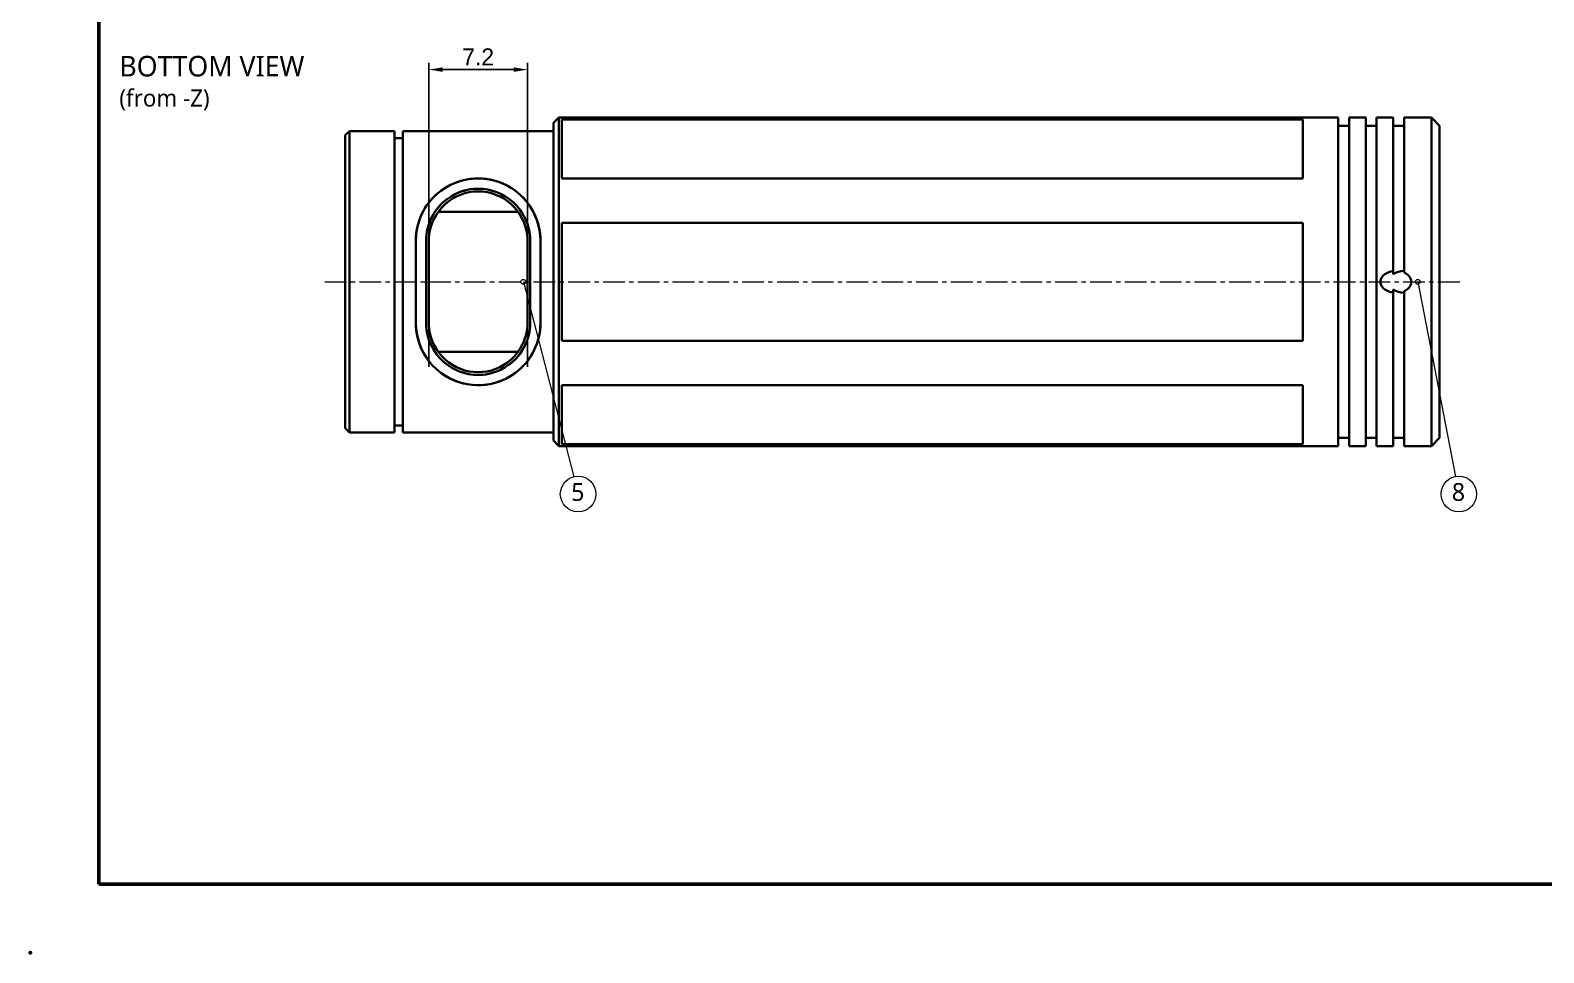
# Model space of a CAD drawing. Header units: millimetres. Extents: x 0 to 420, y 0 to 297.
# Drawn here: x 0 to 221, y 0 to 134.7 of the extents above; entities that cross this region are included whole.
import ezdxf

# ---------------------------------------------------------------- set-up
doc = ezdxf.new("R2010")
doc.units = ezdxf.units.MM
doc.linetypes.add('CENTER', pattern=[5.08, 3.175, -0.635, 0.635, -0.635])
for name, color, linetype, lineweight in [('BORDER', 7, 'Continuous', 50), ('CENTER', 1, 'CENTER', 13), ('DIM', 5, 'Continuous', 13), ('TEXT', 7, 'Continuous', 18), ('VISIBLE', 7, 'Continuous', 35)]:
    doc.layers.add(name, color=color, linetype=linetype, lineweight=lineweight)
doc.styles.add('OpenSans', font='OpenSans-Regular.ttf')
doc.dimstyles.new('FK', dxfattribs={"dimtxt": 2.5, "dimasz": 2, "dimexe": 1, "dimexo": 0.8, "dimgap": 0.6, "dimtad": 1, "dimdec": 3, "dimlfac": 0.5, "dimdsep": 46, "dimcen": 2.5, "dimclrd": 5, "dimclre": 5, "dimclrt": 7, "dimazin": 3, "dimtfac": 1, "dimtmove": 0, "dimatfit": 3})

msp = doc.modelspace()

# ---------------------------------------------------------------- linework, layer by layer
at = {"layer": 'BORDER'}
msp.add_lwpolyline([(10, 10), (410, 10), (410, 287), (10, 287)], close=True, dxfattribs=at)
msp.add_point((0, 0), dxfattribs=at)
at = {"layer": 'CENTER'}
msp.add_line((43, 98), (208.8, 98), dxfattribs=at)
at = {"layer": 'DIM'}
for p, q in [((72, 98), (79.3503, 69.5175)), ((202.6, 98), (208.1059, 69.5526))]:
    msp.add_line(p, q, dxfattribs=at)
for centre, radius in [((72, 98), 0.35), ((202.6, 98), 0.35), ((80, 67), 2.6), ((208.6, 67), 2.6)]:
    msp.add_circle(centre, radius, dxfattribs=at)
at = {"layer": 'VISIBLE'}
for points in [[(76.4, 121.2), (77.2, 122)], [(77.2, 122), (77.2, 121.3983), (77.2, 119.6233), (77.2, 116.764), (77.2, 112.9638), (77.2, 108.4132), (77.2, 103.3405), (77.2, 98), (77.2, 92.6595), (77.2, 87.5868), (77.2, 83.0362), (77.2, 79.236), (77.2, 76.3767), (77.2, 74.6017), (77.2, 74)], [(77.2, 122), (191, 122)], [(77.6, 121.7071), (77.6, 121.4785), (77.6, 121.1853), (77.6, 120.8283), (77.6, 120.4085), (77.6, 119.927), (77.6, 119.3852), (77.6, 118.7846), (77.6, 118.1268), (77.6, 117.4136), (77.6, 116.647), (77.6, 115.8292), (77.6, 114.9622), (77.6, 114.0486), (77.6, 113.0908)], [(77.6, 121.7071), (185.8, 121.7071)], [(185.8, 121.7071), (185.8, 121.4785), (185.8, 121.1853), (185.8, 120.8283), (185.8, 120.4085), (185.8, 119.927), (185.8, 119.3852), (185.8, 118.7846), (185.8, 118.1268), (185.8, 117.4136), (185.8, 116.647), (185.8, 115.8292), (185.8, 114.9622), (185.8, 114.0486), (185.8, 113.0908)], [(191, 122), (191, 121.3983), (191, 119.6233), (191, 116.764), (191, 112.9638), (191, 108.4132), (191, 103.3405), (191, 98), (191, 92.6595), (191, 87.5868), (191, 83.0362), (191, 79.236), (191, 76.3767), (191, 74.6017), (191, 74)], [(192.6, 122), (192.6, 121.3983), (192.6, 119.6233), (192.6, 116.764), (192.6, 112.9638), (192.6, 108.4132), (192.6, 103.3405), (192.6, 98), (192.6, 92.6595), (192.6, 87.5868), (192.6, 83.0362), (192.6, 79.236), (192.6, 76.3767), (192.6, 74.6017), (192.6, 74)], [(192.6, 122), (195, 122)], [(195, 122), (195, 121.3983), (195, 119.6233), (195, 116.764), (195, 112.9638), (195, 108.4132), (195, 103.3405), (195, 98), (195, 92.6595), (195, 87.5868), (195, 83.0362), (195, 79.236), (195, 76.3767), (195, 74.6017), (195, 74)], [(196.6, 122), (196.6, 121.3983), (196.6, 119.6233), (196.6, 116.764), (196.6, 112.9638), (196.6, 108.4132), (196.6, 103.3405), (196.6, 98), (196.6, 92.6595), (196.6, 87.5868), (196.6, 83.0362), (196.6, 79.236), (196.6, 76.3767), (196.6, 74.6017), (196.6, 74)], [(196.6, 122), (199, 122)], [(199, 122), (199, 121.8614), (199, 121.4471), (199, 120.762), (199, 119.814), (199, 118.6139), (199, 117.1758), (199, 115.5161), (199, 113.6541), (199, 111.6113), (199, 109.4112), (199, 107.0793), (199, 104.6426), (199, 102.1291), (199, 99.5679)], [(200.6, 122), (200.6, 121.8599), (200.6, 121.4412), (200.6, 120.7488), (200.6, 119.7907), (200.6, 118.5782), (200.6, 117.1255), (200.6, 115.4494), (200.6, 113.5696), (200.6, 111.508), (200.6, 109.2886), (200.6, 106.9375), (200.6, 104.482), (200.6, 101.9508), (200.6, 99.3735)], [(200.6, 122), (204.6, 122)], [(204.6, 122), (204.6, 121.3983), (204.6, 119.6233), (204.6, 116.764), (204.6, 112.9638), (204.6, 108.4132), (204.6, 103.3405), (204.6, 98), (204.6, 92.6595), (204.6, 87.5868), (204.6, 83.0362), (204.6, 79.236), (204.6, 76.3767), (204.6, 74.6017), (204.6, 74)], [(205.8, 120.8), (204.6, 122)], [(46, 119.4), (46.6, 120)], [(46, 119.4), (46, 118.8635), (46, 117.2807), (46, 114.7312), (46, 111.3427), (46, 107.2851), (46, 102.7619), (46, 98), (46, 93.2381), (46, 88.7149), (46, 84.6573), (46, 81.2688), (46, 78.7193), (46, 77.1365), (46, 76.6)], [(46.6, 120), (46.6, 119.4484), (46.6, 117.8213), (46.6, 115.2003), (46.6, 111.7168), (46.6, 107.5454), (46.6, 102.8955), (46.6, 98), (46.6, 93.1045), (46.6, 88.4546), (46.6, 84.2832), (46.6, 80.7997), (46.6, 78.1787), (46.6, 76.5516), (46.6, 76)], [(46.6, 120), (53.2, 120)], [(53.2, 120), (53.2, 119.4484), (53.2, 117.8213), (53.2, 115.2003), (53.2, 111.7168), (53.2, 107.5454), (53.2, 102.8955), (53.2, 98), (53.2, 93.1045), (53.2, 88.4546), (53.2, 84.2832), (53.2, 80.7997), (53.2, 78.1787), (53.2, 76.5516), (53.2, 76)], [(54.4, 120), (54.4, 119.4484), (54.4, 117.8213), (54.4, 115.2003), (54.4, 111.7168), (54.4, 107.5454), (54.4, 102.8955), (54.4, 98), (54.4, 93.1045), (54.4, 88.4546), (54.4, 84.2832), (54.4, 80.7997), (54.4, 78.1787), (54.4, 76.5516), (54.4, 76)], [(54.4, 120), (76.4, 120)], [(76.4, 121.2), (76.4, 120.6183), (76.4, 118.9025), (76.4, 116.1385), (76.4, 112.465), (76.4, 108.0661), (76.4, 103.1625), (76.4, 98), (76.4, 92.8375), (76.4, 87.9339), (76.4, 83.535), (76.4, 79.8615), (76.4, 77.0975), (76.4, 75.3817), (76.4, 74.8)], [(191, 120.8), (192.6, 120.8)], [(195, 120.8), (196.6, 120.8)], [(199, 120.8), (200.6, 120.8)], [(205.8, 120.8), (205.8, 120.2284), (205.8, 118.5421), (205.8, 115.8258), (205.8, 112.2156), (205.8, 107.8925), (205.8, 103.0735), (205.8, 98), (205.8, 92.9265), (205.8, 88.1074), (205.8, 83.7844), (205.8, 80.1742), (205.8, 77.4579), (205.8, 75.7716), (205.8, 75.2)], [(53.2, 118.9799), (54.4, 118.9799)], [(74.5, 104), (74.4837, 104.5449), (74.4358, 105.0787), (74.3584, 105.5992), (74.2533, 106.1044), (74.1229, 106.5925), (73.9694, 107.0619), (73.7947, 107.5127), (73.6005, 107.9449), (73.3884, 108.3584), (73.1598, 108.7535), (72.9159, 109.1305), (72.6577, 109.4896), (72.3862, 109.8312), (72.1022, 110.1556), (71.4989, 110.7538), (70.8519, 111.2861), (70.1641, 111.7533), (69.439, 112.1545), (68.6796, 112.4885), (67.8886, 112.7531), (67.0719, 112.9451), (66.2363, 113.0615), (65.391, 113.1), (64.5464, 113.0599), (63.712, 112.9421), (62.8958, 112.7487), (62.1063, 112.483), (61.3486, 112.1484), (60.6251, 111.7466), (59.939, 111.2792), (59.2935, 110.7469), (58.6917, 110.1489), (58.4083, 109.8246), (58.1375, 109.4832), (57.88, 109.1243), (57.6367, 108.7477), (57.4086, 108.3529), (57.1971, 107.9398), (57.0034, 107.5081), (56.8291, 107.0578), (56.676, 106.5889), (56.546, 106.1014), (56.4412, 105.5969), (56.364, 105.0771), (56.3163, 104.5441), (56.3, 104)], [(64.2574, 113.028), (63.7527, 112.9497), (63.2559, 112.8438), (62.7687, 112.7113), (62.2923, 112.5529), (61.8283, 112.3697), (61.377, 112.1624), (60.9388, 111.9314), (60.5142, 111.6772)], [(72.3777, 109.8414), (71.9953, 110.2699), (71.592, 110.6686), (71.1687, 111.0379), (70.726, 111.3786), (70.2649, 111.6904), (69.786, 111.9733), (69.2901, 112.2266), (68.7777, 112.4499), (68.2494, 112.6424), (67.7065, 112.8029), (67.151, 112.93), (66.585, 113.0225), (66.0119, 113.0794), (65.4348, 113.0999), (64.8575, 113.0838), (64.2837, 113.0313)], [(77.6, 113.0908), (185.8, 113.0908)], [(73, 104), (72.9868, 104.4472), (72.9481, 104.8867), (72.8851, 105.3166), (72.7992, 105.7353), (72.6921, 106.1412), (72.5654, 106.5331), (72.4207, 106.9103), (72.2592, 107.2728), (71.8909, 107.9533), (71.4692, 108.5744), (71.0009, 109.1371), (70.4916, 109.6423), (69.9456, 110.0908), (69.3661, 110.4831), (68.7569, 110.8184), (68.1216, 111.096), (67.4636, 111.3145), (66.7873, 111.4723), (66.0986, 111.5678), (65.4035, 111.6), (64.7081, 111.5684), (64.0191, 111.4735), (63.3426, 111.3162), (62.684, 111.0981), (62.048, 110.8209), (61.4382, 110.4857), (60.8581, 110.0936), (60.3115, 109.6451), (59.8016, 109.1398), (59.3328, 108.577), (58.9106, 107.9557), (58.5418, 107.275), (58.3801, 106.9122), (58.2352, 106.5348), (58.1083, 106.1428), (58.0011, 105.7365), (57.9151, 105.3175), (57.852, 104.8873), (57.8132, 104.4476), (57.8, 104)], [(72.6, 104), (72.5875, 104.4244), (72.5508, 104.8401), (72.4914, 105.2461), (72.4104, 105.6415), (72.3092, 106.0255), (72.1892, 106.3973), (72.0515, 106.7563), (71.8976, 107.1019), (71.5459, 107.7507), (71.1446, 108.3405), (70.7, 108.8734), (70.216, 109.3522), (69.6972, 109.777), (69.1477, 110.1478), (68.5709, 110.4642), (67.9698, 110.7258), (67.3471, 110.9317), (66.7074, 111.0803), (66.0565, 111.17), (65.4, 111.2), (64.7435, 111.17), (64.0926, 111.0803), (63.4529, 110.9317), (62.8302, 110.7258), (62.2291, 110.4642), (61.6524, 110.1478), (61.1029, 109.7771), (60.5841, 109.3523), (60.1, 108.8734), (59.6555, 108.3405), (59.2541, 107.7507), (58.9024, 107.1019), (58.7485, 106.7563), (58.6108, 106.3973), (58.4908, 106.0255), (58.3896, 105.6415), (58.3086, 105.2461), (58.2492, 104.8401), (58.2125, 104.4244), (58.2, 104)], [(59.4051, 110.8462), (58.947, 110.4163)], [(59.5304, 110.954), (59.5234, 110.9481)], [(59.7947, 111.1687), (59.5305, 110.9541)], [(65.7073, 111.5938), (65.2269, 111.598), (64.7473, 111.5719), (64.2709, 111.5157), (63.8, 111.4297), (63.3365, 111.3145), (62.8823, 111.1709), (62.439, 110.9995), (62.0078, 110.801)], [(70.2593, 109.8435), (69.8429, 110.1661), (69.4075, 110.4576), (68.9545, 110.7175), (68.4854, 110.9455), (68.0014, 111.1409), (67.5036, 111.3031), (66.9941, 111.4309), (66.4759, 111.5235)], [(57.8711, 109.1113), (57.5879, 108.6671)], [(58.3715, 109.7802), (57.9546, 109.2323)], [(58.9211, 110.3902), (58.447, 109.8708)], [(59.1289, 108.2934), (58.9451, 108.0118)], [(60.8758, 110.1067), (60.4244, 109.7448), (59.9977, 109.3456), (59.5976, 108.9084), (59.2266, 108.4328)], [(71.5114, 108.5178), (71.0812, 109.0481), (70.6145, 109.5289)], [(73.6824, 107.7698), (73.4054, 108.3272), (73.0991, 108.8512), (72.7663, 109.343), (72.4094, 109.8033)], [(56.7251, 106.7489), (56.5467, 106.1047), (56.4129, 105.4289), (56.329, 104.7257), (56.3, 104)], [(58.5315, 107.2533), (58.3724, 106.8935), (58.2297, 106.5192), (58.1047, 106.1303), (57.9988, 105.7271), (57.9139, 105.311), (57.8515, 104.8833), (57.8131, 104.4458), (57.8, 104)], [(58.6642, 106.5435), (58.5094, 106.0881)], [(58.7695, 107.7143), (58.7695, 107.7143)], [(59.3949, 107.9722), (59.3449, 107.8957)], [(59.5779, 108.236), (71.2221, 108.236)], [(71.5158, 107.7996), (71.4051, 107.9722)], [(71.8469, 108.0246), (71.8469, 108.0246)], [(73, 104), (72.9842, 104.4905), (72.9377, 104.9708), (72.8626, 105.4386), (72.7607, 105.892), (72.6344, 106.3289), (72.4857, 106.7482), (72.3165, 107.1499), (72.1285, 107.5338)], [(72.4072, 105.655), (72.2842, 106.109), (72.1358, 106.5435)], [(73.6924, 107.7479), (73.6824, 107.7698)], [(73.7121, 107.704), (73.7023, 107.7259)], [(73.8914, 107.272), (73.7121, 107.7039)], [(74.0168, 106.9259), (73.9128, 107.2159)], [(74.0186, 106.9207), (74.0168, 106.9259)], [(74.0203, 106.9155), (74.0186, 106.9207)], [(74.0221, 106.9102), (74.0203, 106.9154)], [(74.0239, 106.905), (74.0221, 106.9102)], [(74.0256, 106.8998), (74.0239, 106.905)], [(74.0274, 106.8945), (74.0256, 106.8997)], [(74.0309, 106.8841), (74.0291, 106.8893)], [(74.0326, 106.8788), (74.0309, 106.884)], [(74.0344, 106.8736), (74.0326, 106.8788)], [(74.0361, 106.8683), (74.0344, 106.8736)], [(74.5, 104), (74.4682, 104.7599), (74.3764, 105.4948), (74.2303, 106.1992), (74.0361, 106.8683)], [(77.6, 106.6163), (77.6, 105.4299), (77.6, 104.2231), (77.6, 102.9991), (77.6, 101.7614), (77.6, 100.5134), (77.6, 99.2584), (77.6, 98), (77.6, 96.7416), (77.6, 95.4866), (77.6, 94.2386), (77.6, 93.0009), (77.6, 91.7769), (77.6, 90.5701), (77.6, 89.3837)], [(77.6, 106.6163), (185.8, 106.6163)], [(185.8, 106.6163), (185.8, 105.4299), (185.8, 104.2231), (185.8, 102.9991), (185.8, 101.7614), (185.8, 100.5134), (185.8, 99.2584), (185.8, 98), (185.8, 96.7416), (185.8, 95.4866), (185.8, 94.2386), (185.8, 93.0009), (185.8, 91.7769), (185.8, 90.5701), (185.8, 89.3837)], [(56.3, 104), (56.3, 103.1603), (56.3, 102.3126), (56.3, 101.4582), (56.3, 100.5983), (56.3, 99.7345), (56.3, 98.8679), (56.3, 98), (56.3, 97.1321), (56.3, 96.2655), (56.3, 95.4017), (56.3, 94.5418), (56.3, 93.6874), (56.3, 92.8397), (56.3, 92)], [(57.8, 104), (57.8, 103.1603), (57.8, 102.3126), (57.8, 101.4582), (57.8, 100.5983), (57.8, 99.7345), (57.8, 98.8679), (57.8, 98), (57.8, 97.1321), (57.8, 96.2655), (57.8, 95.4017), (57.8, 94.5418), (57.8, 93.6874), (57.8, 92.8397), (57.8, 92)], [(58.2112, 104.4021), (58.2, 104)], [(58.2, 104), (58.2, 103.1603), (58.2, 102.3126), (58.2, 101.4582), (58.2, 100.5983), (58.2, 99.7345), (58.2, 98.8679), (58.2, 98), (58.2, 97.1321), (58.2, 96.2655), (58.2, 95.4017), (58.2, 94.5418), (58.2, 93.6874), (58.2, 92.8397), (58.2, 92)], [(72.6, 104), (72.5835, 104.4871)], [(72.6, 104), (72.6, 103.1603), (72.6, 102.3126), (72.6, 101.4582), (72.6, 100.5983), (72.6, 99.7345), (72.6, 98.8679), (72.6, 98), (72.6, 97.1321), (72.6, 96.2655), (72.6, 95.4017), (72.6, 94.5418), (72.6, 93.6874), (72.6, 92.8397), (72.6, 92)], [(73, 104), (73, 103.1603), (73, 102.3126), (73, 101.4582), (73, 100.5983), (73, 99.7345), (73, 98.8679), (73, 98), (73, 97.1321), (73, 96.2655), (73, 95.4017), (73, 94.5418), (73, 93.6874), (73, 92.8397), (73, 92)], [(74.5, 104), (74.5, 103.1603), (74.5, 102.3126), (74.5, 101.4582), (74.5, 100.5983), (74.5, 99.7345), (74.5, 98.8679), (74.5, 98), (74.5, 97.1321), (74.5, 96.2655), (74.5, 95.4017), (74.5, 94.5418), (74.5, 93.6874), (74.5, 92.8397), (74.5, 92)], [(199, 99.5679), (198.6892, 99.5075), (198.3861, 99.4152), (198.0919, 99.2879), (197.8124, 99.1215), (197.558, 98.9118), (197.3442, 98.6546), (197.2591, 98.5067), (197.1934, 98.3462), (197.1516, 98.1759), (197.1373, 98)], [(200.6, 99.5995), (200.1823, 99.5649), (199.7713, 99.4751), (199.3729, 99.3263), (199, 99.1119)], [(199, 99.1119), (199, 99.1603), (199, 99.2065), (199, 99.2506), (199, 99.2923), (199, 99.3316), (199, 99.3685), (199, 99.4029), (199, 99.4346), (199, 99.4637), (199, 99.4902), (199, 99.5138), (199, 99.5347), (199, 99.5527), (199, 99.5679)], [(197.1373, 98), (197.1517, 97.8239), (197.1935, 97.6533), (197.2593, 97.4928), (197.3447, 97.3446), (197.5593, 97.0869), (197.8135, 96.8777), (198.0915, 96.7123), (198.3844, 96.5854), (198.6887, 96.4926), (199, 96.4321)], [(200.6, 96.6265), (200.7965, 96.7226), (200.9843, 96.8385), (201.1604, 96.9759), (201.3204, 97.1364), (201.4586, 97.3212), (201.5674, 97.5298), (201.6381, 97.7588), (201.6627, 97.9999), (201.6381, 98.2411), (201.5675, 98.47), (201.4587, 98.6787), (201.3204, 98.8635), (201.1604, 99.0241), (200.9843, 99.1615), (200.7965, 99.2774), (200.6, 99.3735)], [(199, 96.4321), (199, 96.4473), (199, 96.4653), (199, 96.4862), (199, 96.5098), (199, 96.5363), (199, 96.5654), (199, 96.5971), (199, 96.6315), (199, 96.6684), (199, 96.7077), (199, 96.7494), (199, 96.7935), (199, 96.8397), (199, 96.8881)], [(199, 96.4321), (199, 96.4647), (199, 96.4972), (199, 96.5298), (199, 96.5624), (199, 96.5949), (199, 96.6275), (199, 96.6601), (199, 96.6926), (199, 96.7252), (199, 96.7578), (199, 96.7904), (199, 96.823), (199, 96.8556), (199, 96.8881)], [(199, 96.8881), (199.3731, 96.6736), (199.7705, 96.5251), (200.1821, 96.4351), (200.6, 96.4005)], [(199, 96.4321), (199, 93.8709), (199, 91.3574), (199, 88.9207), (199, 86.5888), (199, 84.3887), (199, 82.3459), (199, 80.4839), (199, 78.8242), (199, 77.3861), (199, 76.186), (199, 75.238), (199, 74.5529), (199, 74.1386), (199, 74)], [(200.6, 96.6265), (200.6, 94.0492), (200.6, 91.518), (200.6, 89.0625), (200.6, 86.7114), (200.6, 84.492), (200.6, 82.4304), (200.6, 80.5506), (200.6, 78.8745), (200.6, 77.4218), (200.6, 76.2093), (200.6, 75.2512), (200.6, 74.5588), (200.6, 74.1401), (200.6, 74)], [(56.3, 92), (56.3163, 91.4551), (56.3642, 90.9213), (56.4416, 90.4008), (56.5467, 89.8956), (56.6771, 89.4075), (56.8306, 88.9381), (57.0053, 88.4873), (57.1995, 88.0551), (57.4116, 87.6416), (57.6402, 87.2465), (57.8841, 86.8695), (58.1423, 86.5104), (58.4138, 86.1688), (58.6978, 85.8444), (59.3011, 85.2462), (59.9481, 84.7139), (60.6359, 84.2467), (61.361, 83.8455), (62.1204, 83.5115), (62.9114, 83.2469), (63.7281, 83.0549), (64.5637, 82.9385), (65.409, 82.9), (66.2536, 82.9401), (67.088, 83.0579), (67.9042, 83.2513), (68.6937, 83.517), (69.4514, 83.8516), (70.1749, 84.2534), (70.861, 84.7208), (71.5065, 85.2531), (72.1083, 85.8511), (72.3917, 86.1754), (72.6625, 86.5168), (72.92, 86.8756), (73.1633, 87.2523), (73.3914, 87.6471), (73.6029, 88.0602), (73.7966, 88.4919), (73.9709, 88.9422), (74.124, 89.4111), (74.254, 89.8986), (74.3588, 90.4031), (74.436, 90.9229), (74.4837, 91.4559), (74.5, 92)], [(56.3, 92), (56.3319, 91.239), (56.424, 90.5031), (56.5705, 89.7978), (56.7651, 89.1279)], [(57.8, 92), (57.8132, 91.5527), (57.8519, 91.1133), (57.9149, 90.6834), (58.0008, 90.2647), (58.1079, 89.8587), (58.2346, 89.4669), (58.3793, 89.0897), (58.5408, 88.7272), (58.9091, 88.0467), (59.3308, 87.4256), (59.7991, 86.8629), (60.3084, 86.3577), (60.8544, 85.9092), (61.4339, 85.5169), (62.0431, 85.1816), (62.6784, 84.904), (63.3364, 84.6855), (64.0127, 84.5277), (64.7014, 84.4322), (65.3965, 84.4), (66.0919, 84.4316), (66.7809, 84.5265), (67.4574, 84.6838), (68.116, 84.9019), (68.752, 85.1791), (69.3618, 85.5143), (69.9419, 85.9064), (70.4885, 86.3549), (70.9984, 86.8602), (71.4672, 87.423), (71.8894, 88.0443), (72.2582, 88.725), (72.4199, 89.0878), (72.5648, 89.4652), (72.6917, 89.8572), (72.7989, 90.2635), (72.8849, 90.6825), (72.948, 91.1127), (72.9868, 91.5524), (73, 92)], [(57.8, 92), (57.8158, 91.5095), (57.8623, 91.0292), (57.9374, 90.5614), (58.0393, 90.108), (58.1656, 89.6711), (58.3143, 89.2518), (58.4835, 88.8501), (58.6715, 88.4662)], [(58.2, 92), (58.2165, 91.5129)], [(58.2, 92), (58.2125, 91.5756), (58.2492, 91.1599), (58.3086, 90.7539), (58.3896, 90.3585), (58.4908, 89.9745), (58.6108, 89.6027), (58.7485, 89.2437), (58.9024, 88.8981), (59.2541, 88.2493), (59.6554, 87.6595), (60.1, 87.1266), (60.584, 86.6478), (61.1028, 86.223), (61.6523, 85.8522), (62.2291, 85.5358), (62.8302, 85.2742), (63.4529, 85.0683), (64.0926, 84.9197), (64.7435, 84.83), (65.4, 84.8), (66.0565, 84.83), (66.7074, 84.9197), (67.3471, 85.0683), (67.9698, 85.2742), (68.5709, 85.5358), (69.1476, 85.8522), (69.6971, 86.2229), (70.2159, 86.6477), (70.7, 87.1266), (71.1445, 87.6595), (71.5459, 88.2493), (71.8976, 88.8981), (72.0515, 89.2437), (72.1892, 89.6027), (72.3092, 89.9745), (72.4104, 90.3585), (72.4914, 90.7539), (72.5508, 91.1599), (72.5875, 91.5756), (72.6, 92)], [(72.2685, 88.7467), (72.4276, 89.1065), (72.5703, 89.4808), (72.6953, 89.8697), (72.8012, 90.2729), (72.8861, 90.689), (72.9485, 91.1167), (72.9869, 91.5542), (73, 92)], [(72.5888, 91.5979), (72.6, 92)], [(74.0749, 89.2511), (74.2533, 89.8953), (74.3871, 90.5711), (74.471, 91.2743), (74.5, 92)], [(56.7713, 89.1093), (57.0793, 88.3155)], [(58.3928, 90.345), (58.5158, 89.891), (58.6642, 89.4565)], [(72.1358, 89.4565), (72.2906, 89.9119)], [(77.6, 89.3837), (185.8, 89.3837)], [(57.0844, 88.3041), (57.0894, 88.2927)], [(57.1187, 88.2278), (57.1219, 88.2206)], [(57.1219, 88.2206), (57.1252, 88.2135)], [(57.1252, 88.2134), (57.257, 87.9378)], [(57.5752, 87.3544), (57.9512, 86.7727), (58.3603, 86.2335), (58.7996, 85.7354), (59.2669, 85.2773), (59.7607, 84.858), (60.28, 84.477), (60.8235, 84.1346), (61.39, 83.8312), (61.9787, 83.5677), (62.5886, 83.3452), (63.2179, 83.1655), (63.8634, 83.0307), (64.5212, 82.9425), (65.1863, 82.9025), (65.8533, 82.9113), (66.5163, 82.9687)], [(58.9531, 87.9754), (58.9531, 87.9754)], [(59.2842, 88.2004), (59.3949, 88.0278)], [(59.2854, 87.4865), (59.7156, 86.9554), (60.1824, 86.474)], [(59.5779, 87.764), (71.2221, 87.764)], [(69.9242, 85.8933), (70.3756, 86.2552), (70.8023, 86.6544), (71.2024, 87.0916), (71.5734, 87.5672)], [(71.4051, 88.0278), (71.4551, 88.1043)], [(71.6711, 87.7066), (71.8549, 87.9882)], [(72.0305, 88.2857), (72.0305, 88.2857)], [(72.4435, 86.2381), (72.8506, 86.7752)], [(72.9289, 86.8887), (73.2121, 87.3329)], [(60.5407, 86.1565), (60.9571, 85.8339), (61.3925, 85.5424), (61.8455, 85.2824), (62.3146, 85.0545), (62.7986, 84.8591), (63.2964, 84.6969), (63.8059, 84.5691), (64.3241, 84.4765)], [(65.0927, 84.4062), (65.5731, 84.402), (66.0527, 84.4281), (66.5291, 84.4843), (67, 84.5703), (67.4635, 84.6855), (67.9177, 84.8291), (68.361, 85.0005), (68.7922, 85.199)], [(66.5426, 82.972), (67.0473, 83.0503), (67.5441, 83.1562), (68.0313, 83.2887), (68.5077, 83.4471), (68.9717, 83.6303), (69.423, 83.8376), (69.8612, 84.0686), (70.2858, 84.3228)], [(71.0053, 84.8313), (71.2695, 85.0459)], [(71.4019, 85.1599), (71.853, 85.5837)], [(71.8943, 85.6255), (72.3632, 86.1413)], [(77.6, 82.9092), (77.6, 81.9514), (77.6, 81.0378), (77.6, 80.1708), (77.6, 79.353), (77.6, 78.5864), (77.6, 77.8732), (77.6, 77.2154), (77.6, 76.6148), (77.6, 76.073), (77.6, 75.5915), (77.6, 75.1717), (77.6, 74.8147), (77.6, 74.5215), (77.6, 74.2929)], [(77.6, 82.9092), (185.8, 82.9092)], [(185.8, 82.9092), (185.8, 81.9514), (185.8, 81.0378), (185.8, 80.1708), (185.8, 79.353), (185.8, 78.5864), (185.8, 77.8732), (185.8, 77.2154), (185.8, 76.6148), (185.8, 76.073), (185.8, 75.5915), (185.8, 75.1717), (185.8, 74.8147), (185.8, 74.5215), (185.8, 74.2929)], [(46, 76.6), (46.6, 76)], [(46.6, 76), (53.2, 76)], [(53.2, 77.0201), (54.4, 77.0201)], [(54.4, 76), (76.4, 76)], [(191, 75.2), (192.6, 75.2)], [(195, 75.2), (196.6, 75.2)], [(199, 75.2), (200.6, 75.2)], [(204.6, 74), (205.8, 75.2)], [(76.4, 74.8), (77.2, 74)], [(77.2, 74), (191, 74)], [(77.6, 74.2929), (185.8, 74.2929)], [(192.6, 74), (195, 74)], [(196.6, 74), (199, 74)], [(200.6, 74), (204.6, 74)]]:
    msp.add_lwpolyline(points, dxfattribs=at)

# ---------------------------------------------------------------- texts
at = {"layer": 'TEXT', "style": 'OpenSans'}
for s, height, p in [('BOTTOM VIEW', 3, (13, 128)), ('(from -Z)', 2.5, (13, 123.6)), ('5', 2.6, (78.9795, 66)), ('8', 2.6, (207.5795, 66))]:
    msp.add_text(s, height=height, dxfattribs=at).set_placement(p)

# ---------------------------------------------------------------- dimensions: what is measured, and where the dimension line sits
at = {"layer": 'DIM'}
msp.add_linear_dim(base=(58.2, 129), p1=(58.2, 84.8), p2=(72.6, 84.8), dimstyle='FK', dxfattribs=at).render()

doc.saveas('drawing.dxf')
